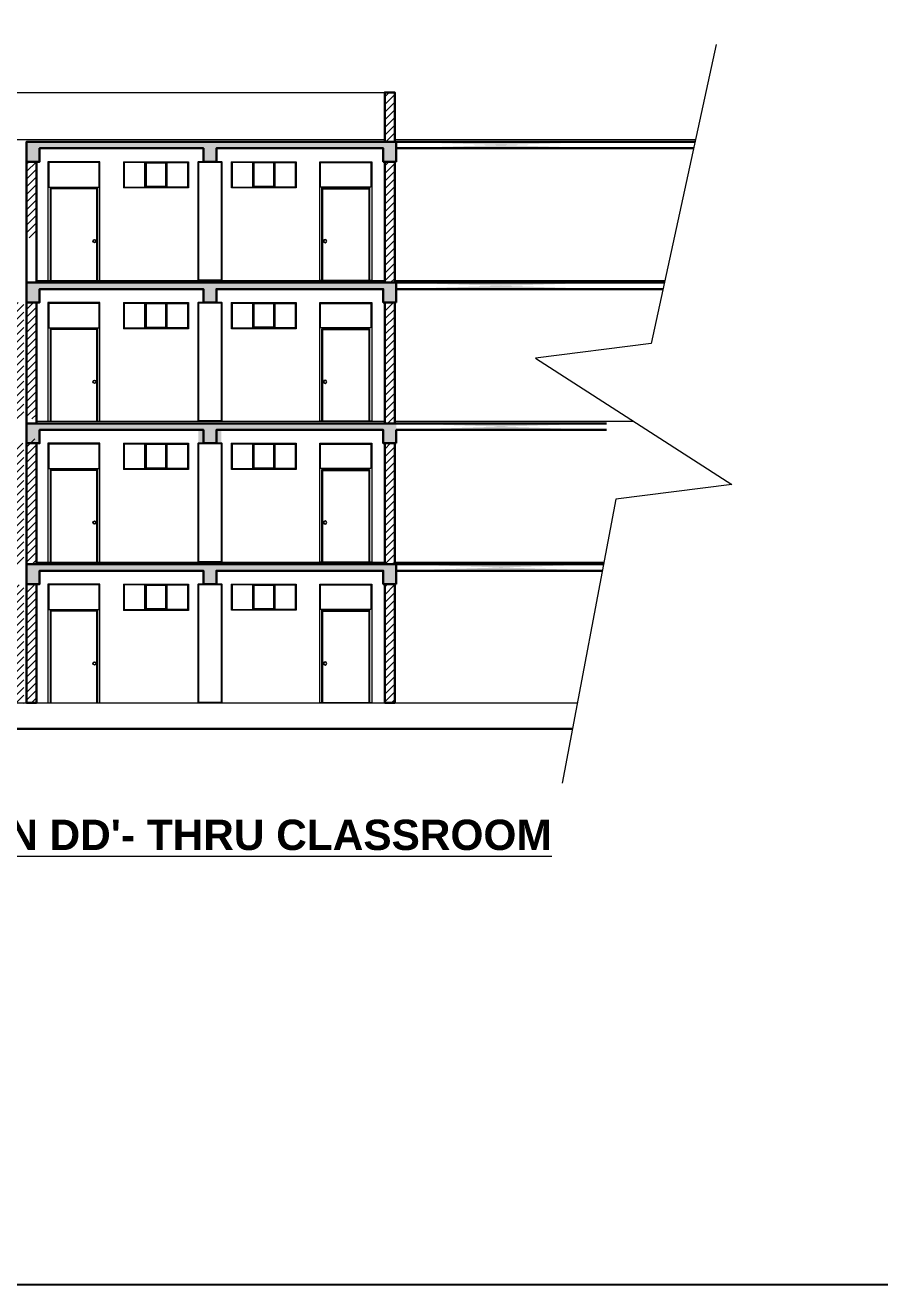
# Model space of a CAD drawing. Header units: millimetres. Extents: x 3614 to 12428, y -844 to 6844.
# Drawn here: x 5738.77 to 5758.49, y -606.44 to -577.37 of the extents above; entities that cross this region are included whole.
import ezdxf

# ---------------------------------------------------------------- set-up
doc = ezdxf.new("R2010")
doc.units = ezdxf.units.MM
doc.header["$LTSCALE"] = 40
doc.header["$MEASUREMENT"] = 0
doc.linetypes.add('DASHED', pattern=[0.75, 0.5, -0.25])
for name, color, linetype, lineweight in [('Beam', 254, 'CONTINUOUS', 25), ('Column Hatch', 253, 'CONTINUOUS', 13), ('Door', 54, 'CONTINUOUS', 18), ('E6', 254, 'CONTINUOUS', 15), ('FLOOR FINISH', 10, 'CONTINUOUS', 15), ('Hatch', 42, 'CONTINUOUS', 15), ('LINE', 22, 'CONTINUOUS', 13), ('TEXT', 7, 'CONTINUOUS', 20), ('Ventilator', 6, 'DASHED', 18), ('Wall', 7, 'CONTINUOUS', 30)]:
    doc.layers.add(name, color=color, linetype=linetype, lineweight=lineweight)
doc.styles.add('DIM', font='arial.ttf')

# ---------------------------------------------------------------- blocks, each defined once
blk = doc.blocks.new('DOOOR CLASSSSS')
at = {"layer": 'Door', "linetype": 'Continuous', "ltscale": 0.05}
blk.add_line((4913.247, -808.074), (4914.447, -808.074), dxfattribs=at)
for points in [[(4914.447, -808.074), (4914.447, -805.334), (4913.247, -805.334), (4913.247, -808.074)], [(4914.397, -808.074), (4914.397, -805.939), (4913.297, -805.939), (4913.297, -808.074)], [(4914.377, -808.074), (4914.377, -805.959), (4913.317, -805.959), (4913.317, -808.074)]]:
    blk.add_lwpolyline(points, dxfattribs=at)
blk.add_lwpolyline([(4913.267, -805.919), (4914.427, -805.919), (4914.427, -805.354), (4913.267, -805.354)], close=True, dxfattribs=at)
at = {"layer": 'Door'}
for radius in [0.0385, 0.0308]:
    blk.add_circle((4914.323, -807.165), radius, dxfattribs=at)
blk = doc.blocks.new('FFVF')
at = {"layer": 'Ventilator'}
for p, q in [((5485.841, -590.27), (5485.841, -590.875)), ((5485.841, -590.27), (5487.32, -590.27)), ((5485.844, -590.27), (5487.341, -590.27)), ((5486.337, -590.855), (5486.337, -590.29)), ((5486.351, -590.279), (5486.839, -590.279)), ((5486.351, -590.863), (5486.351, -590.279)), ((5486.819, -590.3), (5486.371, -590.3)), ((5486.371, -590.843), (5486.371, -590.3)), ((5486.819, -590.843), (5486.819, -590.3)), ((5486.839, -590.863), (5486.839, -590.279)), ((5487.341, -590.27), (5487.341, -590.875)), ((5487.341, -590.875), (5485.844, -590.875)), ((5486.839, -590.863), (5486.351, -590.863)), ((5486.819, -590.843), (5486.371, -590.843))]:
    blk.add_line(p, q, dxfattribs=at)
for points in [[(5486.337, -590.29), (5485.861, -590.29), (5485.861, -590.855), (5486.337, -590.855)], [(5486.853, -590.29), (5487.318, -590.29), (5487.318, -590.855), (5486.853, -590.855)]]:
    blk.add_lwpolyline(points, close=True, dxfattribs=at)

msp = doc.modelspace()

# ---------------------------------------------------------------- hatches: boundary and pattern name
at = {"layer": 'Column Hatch', "ltscale": 0.05}
h = msp.add_hatch(dxfattribs=at)
h.set_pattern_fill('ANSI31', color=256)
h.set_pattern_definition([(45, (-361.64997, -119.25054), (-0.0883883476, 0.0883883476), [])])
h.paths.add_polyline_path([(5739.0333, -589.8098), (5738.8033, -589.8098), (5738.8033, -586.9182), (5739.0333, -586.9182)])
h.paths.add_polyline_path([(5738.7413, -589.8098), (5738.5113, -589.8098), (5738.5113, -587.0198), (5738.7413, -587.0198)])
h.paths.add_polyline_path([(5739.0333, -593.0257), (5738.8033, -593.0257), (5738.8033, -590.2857), (5739.0333, -590.2857)])
h.paths.add_polyline_path([(5738.7413, -593.0257), (5738.5113, -593.0257), (5738.5113, -590.2857), (5738.7413, -590.2857)])
h.paths.add_polyline_path([(5747.2983, -593.0257), (5747.0683, -593.0257), (5747.0683, -590.2857), (5747.2983, -590.2857)])
h.paths.add_polyline_path([(5747.2983, -586.5598), (5747.0683, -586.5598), (5747.0683, -583.7698), (5747.2983, -583.7698)])
h.paths.add_polyline_path([(5747.2983, -589.8098), (5747.0683, -589.8098), (5747.0683, -587.0198), (5747.2983, -587.0198)])
h.paths.add_polyline_path([(5747.2983, -583.3098), (5747.0683, -583.3098), (5747.0683, -580.5198), (5747.2983, -580.5198)])
h.paths.add_polyline_path([(5747.2983, -580.0598), (5747.0683, -580.0598), (5747.0683, -578.9198), (5747.2983, -578.9198)])
h.paths.add_polyline_path([(5739.0333, -582.2757), (5738.8033, -582.2757), (5738.8033, -580.5198), (5739.0333, -580.5198)])
h.paths.add_polyline_path([(5739.0333, -586.4582), (5738.8033, -586.4582), (5738.8033, -583.7698), (5739.0333, -583.7698)])
h.paths.add_polyline_path([(5738.7413, -586.4582), (5738.5113, -586.4582), (5738.5113, -583.7698), (5738.7413, -583.7698)])
h.paths.add_polyline_path([(5730.4763, -586.5598), (5730.2463, -586.5598), (5730.2463, -583.7698), (5730.4763, -583.7698)])
h.paths.add_polyline_path([(5730.4763, -589.8098), (5730.2463, -589.8098), (5730.2463, -587.0198), (5730.4763, -587.0198)])
h.paths.add_polyline_path([(5730.4763, -593.0257), (5730.2463, -593.0257), (5730.2463, -590.2857), (5730.4763, -590.2857)])
h.paths.add_polyline_path([(5726.3263, -590.8909), (5726.0963, -590.8909), (5726.0963, -593.0257), (5726.3263, -593.0257)])
h.paths.add_polyline_path([(5726.3263, -587.625), (5726.0963, -587.625), (5726.0963, -589.8098), (5726.3263, -589.8098)])
h.paths.add_polyline_path([(5726.3263, -584.3698), (5726.0963, -584.3698), (5726.0963, -586.5598), (5726.3263, -586.5598)])
h.paths.add_polyline_path([(5730.4763, -583.3098), (5730.2463, -583.3098), (5730.2463, -580.1698), (5730.4763, -580.1698)])
h.paths.add_polyline_path([(5726.3263, -581.1198), (5726.0963, -581.1198), (5726.0963, -583.3098), (5726.3263, -583.3098)])
h.paths.add_polyline_path([(5726.3263, -580.0098), (5726.0963, -580.0098), (5726.0963, -578.9198), (5726.3263, -578.9198)])
at = {"layer": 'Hatch', "ltscale": 0.05}
h = msp.add_hatch(dxfattribs=at)
h.set_pattern_fill('AR-CONC', color=256, scale=0.02)
h.set_pattern_definition([(50, (-361.64997, -109.83462), (0.1434520365, -0.012550427), [0.015, -0.165]), (355, (-361.64997, -109.83462), (-0.0277502667, 0.1504384267), [0.012, -0.132]), (100.4514445, (-361.63801, -109.83566), (0.1157017693, 0.1378879982), [0.0127480384, -0.1402284224]), (46.1842, (-361.64997, -109.79462), (0.213448266, -0.033103856), [0.0225, -0.2475]), (96.6356355, (-361.63218, -109.79737), (0.186932389, 0.19482372), [0.0191220684, -0.210342752]), (351.184164, (-361.64997, -109.79462), (0.186932389, 0.19482372), [0.018, -0.198]), (21, (-361.62997, -109.80462), (0.1193814104, -0.0805237781), [0.015, -0.165]), (326, (-361.62997, -109.80462), (0.0486630664, 0.145030009), [0.012, -0.132]), (71.4514447, (-361.62002, -109.81133), (0.1680444753, 0.0645062306), [0.012748038, -0.1402284224]), (37.5, (-361.649966, -109.834616), (0.00243197106, 0.06657877077), [0, -0.1304, 0, -0.134, 0, -0.1325]), (7.5, (-361.649966, -109.834616), (0.0526139075, 0.0788823424), [0, -0.0764, 0, -0.1274, 0, -0.0505]), (327.5, (-361.694566, -109.834616), (0.10676448723, -0.00451097435), [0, -0.05, 0, -0.156, 0, -0.207]), (317.5, (-361.71457, -109.83462), (0.1166372339, 0.0200209965), [0, -0.065, 0, -0.1036, 0, -0.147])])
h.paths.add_polyline_path([(5747.3333, -580.5198), (5747.0333, -580.5198), (5747.0333, -580.2098), (5743.1833, -580.2098), (5743.1833, -580.5198), (5742.8833, -580.5198), (5742.8833, -580.2098), (5739.1033, -580.2098), (5739.1033, -580.5198), (5738.8033, -580.5198), (5738.8033, -580.0598), (5739.1033, -580.0598), (5747.3333, -580.0598)])
edge = h.paths.add_edge_path()
edge.add_line((5747.3333, -580.2098), (5752.1526, -580.2098))
edge.add_line((5747.3333, -580.0598), (5752.1861, -580.0598))
h = msp.add_hatch(dxfattribs=at)
h.set_pattern_fill('AR-CONC', color=256, scale=0.02)
h.set_pattern_definition([(50, (-361.64997, -113.08462), (0.1434520365, -0.012550427), [0.015, -0.165]), (355, (-361.64997, -113.08462), (-0.0277502667, 0.1504384267), [0.012, -0.132]), (100.4514445, (-361.63801, -113.08566), (0.1157017693, 0.1378879982), [0.0127480384, -0.1402284224]), (46.1842, (-361.64997, -113.04462), (0.213448266, -0.033103856), [0.0225, -0.2475]), (96.6356355, (-361.63218, -113.04737), (0.186932389, 0.19482372), [0.0191220684, -0.210342752]), (351.184164, (-361.64997, -113.04462), (0.186932389, 0.19482372), [0.018, -0.198]), (21, (-361.62997, -113.05462), (0.1193814104, -0.0805237781), [0.015, -0.165]), (326, (-361.62997, -113.05462), (0.0486630664, 0.145030009), [0.012, -0.132]), (71.4514447, (-361.62002, -113.06133), (0.1680444753, 0.0645062306), [0.012748038, -0.1402284224]), (37.5, (-361.649966, -113.084616), (0.00243197106, 0.06657877077), [0, -0.1304, 0, -0.134, 0, -0.1325]), (7.5, (-361.649966, -113.084616), (0.0526139075, 0.0788823424), [0, -0.0764, 0, -0.1274, 0, -0.0505]), (327.5, (-361.694566, -113.084616), (0.10676448723, -0.00451097435), [0, -0.05, 0, -0.156, 0, -0.207]), (317.5, (-361.71457, -113.08462), (0.1166372339, 0.0200209965), [0, -0.065, 0, -0.1036, 0, -0.147])])
h.paths.add_polyline_path([(5747.3333, -583.7698), (5747.0333, -583.7698), (5747.0333, -583.4598), (5743.1833, -583.4598), (5743.1833, -583.7698), (5742.8833, -583.7698), (5742.8833, -583.4598), (5739.1033, -583.4598), (5739.1033, -583.7698), (5738.8033, -583.7698), (5738.8033, -583.3098), (5739.1033, -583.3098), (5747.3333, -583.3098)])
edge = h.paths.add_edge_path()
edge.add_line((5747.3333, -583.4598), (5752.1526, -583.4598))
edge.add_line((5747.3333, -583.3098), (5752.1861, -583.3098))
h = msp.add_hatch(dxfattribs=at)
h.set_pattern_fill('AR-CONC', color=256, scale=0.02)
h.set_pattern_definition([(50, (-361.64997, -116.33462), (0.1434520365, -0.012550427), [0.015, -0.165]), (355, (-361.64997, -116.33462), (-0.0277502667, 0.1504384267), [0.012, -0.132]), (100.4514445, (-361.63801, -116.33566), (0.1157017693, 0.1378879982), [0.0127480384, -0.1402284224]), (46.1842, (-361.64997, -116.29462), (0.213448266, -0.033103856), [0.0225, -0.2475]), (96.6356355, (-361.63218, -116.29737), (0.186932389, 0.19482372), [0.0191220684, -0.210342752]), (351.184164, (-361.64997, -116.29462), (0.186932389, 0.19482372), [0.018, -0.198]), (21, (-361.62997, -116.30462), (0.1193814104, -0.0805237781), [0.015, -0.165]), (326, (-361.62997, -116.30462), (0.0486630664, 0.145030009), [0.012, -0.132]), (71.4514447, (-361.62002, -116.31133), (0.1680444753, 0.0645062306), [0.012748038, -0.1402284224]), (37.5, (-361.649966, -116.334616), (0.00243197106, 0.06657877077), [0, -0.1304, 0, -0.134, 0, -0.1325]), (7.5, (-361.649966, -116.334616), (0.0526139075, 0.0788823424), [0, -0.0764, 0, -0.1274, 0, -0.0505]), (327.5, (-361.694566, -116.334616), (0.10676448723, -0.00451097435), [0, -0.05, 0, -0.156, 0, -0.207]), (317.5, (-361.71457, -116.33462), (0.1166372339, 0.0200209965), [0, -0.065, 0, -0.1036, 0, -0.147])])
h.paths.add_polyline_path([(5747.3333, -587.0198), (5747.0333, -587.0198), (5747.0333, -586.7098), (5743.2983, -586.7098), (5743.2983, -587.0198), (5742.7683, -587.0198), (5742.7683, -586.7098), (5739.1033, -586.7098), (5739.1033, -587.0198), (5738.8033, -587.0198), (5738.8033, -586.5598), (5739.1033, -586.5598), (5747.3333, -586.5598)])
edge = h.paths.add_edge_path()
edge.add_line((5747.3333, -586.7098), (5752.1526, -586.7098))
edge.add_line((5747.3333, -586.5598), (5752.1861, -586.5598))
h = msp.add_hatch(dxfattribs=at)
h.set_pattern_fill('AR-CONC', color=256, scale=0.02)
h.set_pattern_definition([(50, (-361.64997, -119.58462), (0.1434520365, -0.012550427), [0.015, -0.165]), (355, (-361.64997, -119.58462), (-0.0277502667, 0.1504384267), [0.012, -0.132]), (100.4514445, (-361.63801, -119.58566), (0.1157017693, 0.1378879982), [0.0127480384, -0.1402284224]), (46.1842, (-361.64997, -119.54462), (0.213448266, -0.033103856), [0.0225, -0.2475]), (96.6356355, (-361.63218, -119.54737), (0.186932389, 0.19482372), [0.0191220684, -0.210342752]), (351.184164, (-361.64997, -119.54462), (0.186932389, 0.19482372), [0.018, -0.198]), (21, (-361.62997, -119.55462), (0.1193814104, -0.0805237781), [0.015, -0.165]), (326, (-361.62997, -119.55462), (0.0486630664, 0.145030009), [0.012, -0.132]), (71.4514447, (-361.62002, -119.56133), (0.1680444753, 0.0645062306), [0.012748038, -0.1402284224]), (37.5, (-361.649966, -119.584616), (0.00243197106, 0.06657877077), [0, -0.1304, 0, -0.134, 0, -0.1325]), (7.5, (-361.649966, -119.584616), (0.0526139075, 0.0788823424), [0, -0.0764, 0, -0.1274, 0, -0.0505]), (327.5, (-361.694566, -119.584616), (0.10676448723, -0.00451097435), [0, -0.05, 0, -0.156, 0, -0.207]), (317.5, (-361.71457, -119.58462), (0.1166372339, 0.0200209965), [0, -0.065, 0, -0.1036, 0, -0.147])])
h.paths.add_polyline_path([(5747.3333, -590.2698), (5747.0333, -590.2698), (5747.0333, -589.9598), (5743.1833, -589.9598), (5743.1833, -590.2698), (5742.8833, -590.2698), (5742.8833, -589.9598), (5739.1033, -589.9598), (5739.1033, -590.2698), (5738.8033, -590.2698), (5738.8033, -589.8098), (5739.1033, -589.8098), (5747.3333, -589.8098)])
edge = h.paths.add_edge_path()
edge.add_line((5747.3333, -589.9598), (5752.1526, -589.9598))
edge.add_line((5747.3333, -589.8098), (5752.1861, -589.8098))

# ---------------------------------------------------------------- linework, layer by layer
at = {"layer": 'Beam', "color": 5, "lineweight": 30, "ltscale": 0.05}
for p, q in [((5747.3333, -580.0598), (5754.227, -580.0598)), ((5747.3333, -580.0598), (5752.1861, -580.0598)), ((5747.3333, -580.2098), (5754.1944, -580.2098)), ((5747.3333, -580.2098), (5752.1526, -580.2098)), ((5747.3333, -583.3098), (5753.521, -583.3098)), ((5747.3333, -583.4598), (5753.4884, -583.4598)), ((5747.3333, -586.5598), (5752.1861, -586.5598)), ((5747.3333, -586.7098), (5752.1861, -586.7098)), ((5747.3333, -589.8098), (5752.118, -589.8098)), ((5747.3333, -589.9598), (5752.0896, -589.9598))]:
    msp.add_line(p, q, dxfattribs=at)
at = {"layer": 'Beam', "ltscale": 0.05}
msp.add_lwpolyline([(5438.4239, -487.786), (5799.6085, -487.786), (5799.6085, -606.4426), (5438.4239, -606.4426)], close=True, dxfattribs=at)
at = {"layer": 'Beam', "color": 5, "lineweight": 30, "ltscale": 0.05}
for points in [[(5739.1033, -580.5198), (5738.8033, -580.5198), (5738.8033, -580.0598), (5739.1033, -580.0598), (5747.3333, -580.0598), (5747.3333, -580.5198)], [(5739.1033, -580.5198), (5738.8033, -580.5198), (5738.8033, -580.0598), (5739.1033, -580.0598), (5747.3333, -580.0598), (5747.3333, -580.5198)], [(5747.3333, -580.5198), (5747.0333, -580.5198), (5747.0333, -580.2098), (5743.1833, -580.2098), (5743.1833, -580.5198), (5742.8833, -580.5198), (5742.8833, -580.2098), (5739.1033, -580.2098), (5739.1033, -580.2098), (5739.1033, -580.5198), (5739.1033, -580.5198)], [(5747.3333, -580.5198), (5747.0333, -580.5198), (5747.0333, -580.2098), (5743.1833, -580.2098), (5743.1833, -580.5198), (5742.8833, -580.5198), (5742.8833, -580.2098), (5739.1033, -580.2098), (5739.1033, -580.2098), (5739.1033, -580.5198), (5739.1033, -580.5198)], [(5739.1033, -583.7698), (5738.8033, -583.7698), (5738.8033, -583.3098), (5739.1033, -583.3098), (5747.3333, -583.3098), (5747.3333, -583.7698)], [(5739.1033, -583.7698), (5738.8033, -583.7698), (5738.8033, -583.3098), (5739.1033, -583.3098), (5747.3333, -583.3098), (5747.3333, -583.7698)], [(5747.3333, -583.7698), (5747.0333, -583.7698), (5747.0333, -583.4598), (5743.1833, -583.4598), (5743.1833, -583.7698), (5742.8833, -583.7698), (5742.8833, -583.4598), (5739.1033, -583.4598), (5739.1033, -583.4598), (5739.1033, -583.7698), (5739.1033, -583.7698)], [(5747.3333, -583.7698), (5747.0333, -583.7698), (5747.0333, -583.4598), (5743.1833, -583.4598), (5743.1833, -583.7698), (5742.8833, -583.7698), (5742.8833, -583.4598), (5739.1033, -583.4598), (5739.1033, -583.4598), (5739.1033, -583.7698), (5739.1033, -583.7698)], [(5739.1033, -587.0198), (5738.8033, -587.0198), (5738.8033, -586.5598), (5739.1033, -586.5598), (5747.3333, -586.5598)], [(5747.3333, -587.0198), (5747.0333, -587.0198), (5747.0333, -586.7098), (5743.1833, -586.7098), (5743.1833, -587.0198), (5742.8833, -587.0198), (5742.8833, -586.7098), (5739.1033, -586.7098), (5739.1033, -586.7098), (5739.1033, -587.0198), (5739.1033, -587.0198)], [(5747.3333, -586.7098), (5747.3333, -587.0198)], [(5739.1033, -590.2698), (5738.8033, -590.2698), (5738.8033, -589.8098), (5739.1033, -589.8098), (5747.3333, -589.8098), (5747.3333, -590.2698)], [(5747.3333, -590.2698), (5747.0333, -590.2698), (5747.0333, -589.9598), (5743.1833, -589.9598), (5743.1833, -590.2698), (5742.8833, -590.2698), (5742.8833, -589.9598), (5739.1033, -589.9598), (5739.1033, -589.9598), (5739.1033, -590.2698), (5739.1033, -590.2698)]]:
    msp.add_lwpolyline(points, dxfattribs=at)
at = {"layer": 'E6', "lineweight": 25, "ltscale": 0.05}
for points in [[(5743.2983, -583.2598), (5742.7683, -583.2598), (5742.7683, -580.5198), (5743.2983, -580.5198)], [(5743.2983, -586.5098), (5742.7683, -586.5098), (5742.7683, -583.7698), (5743.2983, -583.7698)], [(5743.2983, -589.7598), (5742.7683, -589.7598), (5742.7683, -587.0198), (5743.2983, -587.0198)], [(5743.2983, -593.0098), (5742.7683, -593.0098), (5742.7683, -590.2698), (5743.2983, -590.2698)]]:
    msp.add_lwpolyline(points, close=True, dxfattribs=at)
at = {"layer": 'FLOOR FINISH', "ltscale": 0.05}
for p, q in [((5726.3263, -578.9198), (5747.0683, -578.9198)), ((5726.3263, -580.0098), (5747.0683, -580.0098)), ((5747.2983, -580.0098), (5754.2378, -580.0098)), ((5739.0333, -583.2598), (5747.0683, -583.2598)), ((5739.0333, -583.2598), (5747.0683, -583.2598)), ((5747.2983, -583.2598), (5753.5319, -583.2598)), ((5747.2983, -583.2598), (5753.5319, -583.2598)), ((5739.0291, -586.5098), (5747.0683, -586.5098)), ((5739.0291, -586.5098), (5747.0683, -586.5098)), ((5747.2983, -586.5098), (5752.8093, -586.5098)), ((5747.2983, -586.5098), (5752.8093, -586.5098)), ((5739.0333, -589.7598), (5747.0683, -589.7598)), ((5747.2983, -589.7598), (5752.1275, -589.7598)), ((5726.0963, -593.0098), (5751.5128, -593.0098))]:
    msp.add_line(p, q, dxfattribs=at)
at = {"layer": 'LINE', "linetype": 'Continuous', "ltscale": 0.05}
msp.add_lwpolyline([(5754.7141, -577.817), (5753.2163, -584.7128), (5750.5442, -585.0522), (5755.0743, -587.9674), (5752.4022, -588.3067), (5751.162, -594.8646)], dxfattribs=at)
at = {"layer": 'Wall', "ltscale": 0.05}
msp.add_line((5723.9643, -593.6098), (5751.3993, -593.6098), dxfattribs=at)
for points in [[(5747.2983, -580.0598), (5747.0683, -580.0598), (5747.0683, -578.9198), (5747.2983, -578.9198)], [(5739.0333, -583.3098), (5738.8033, -583.3098), (5738.8033, -580.5198), (5739.0333, -580.5198)], [(5747.2983, -583.3098), (5747.0683, -583.3098), (5747.0683, -580.5198), (5747.2983, -580.5198)], [(5739.0333, -586.5598), (5738.8033, -586.5598), (5738.8033, -583.7698), (5739.0333, -583.7698)], [(5747.2983, -586.5598), (5747.0683, -586.5598), (5747.0683, -583.7698), (5747.2983, -583.7698)], [(5739.0333, -589.8098), (5738.8033, -589.8098), (5738.8033, -587.0198), (5739.0333, -587.0198)], [(5747.2983, -589.8098), (5747.0683, -589.8098), (5747.0683, -587.0198), (5747.2983, -587.0198)], [(5739.0333, -593.0098), (5738.8033, -593.0098), (5738.8033, -590.2698), (5739.0333, -590.2698)], [(5747.2983, -593.0098), (5747.0683, -593.0098), (5747.0683, -590.2698), (5747.2983, -590.2698)]]:
    msp.add_lwpolyline(points, close=True, dxfattribs=at)

# ---------------------------------------------------------------- block references
at = {"layer": 'Door', "linetype": 'Continuous'}
for p in [(826.051, 224.8143), (826.051, 221.5643), (826.051, 218.3143), (826.051, 215.0643)]:
    msp.add_blockref('DOOOR CLASSSSS', p, dxfattribs=at)
at = {"layer": 'Door', "linetype": 'Continuous', "xscale": -1}
for p in [(10660.0157, 224.8143), (10660.0157, 221.5643), (10660.0157, 218.3143), (10660.0157, 215.0643)]:
    msp.add_blockref('DOOOR CLASSSSS', p, dxfattribs=at)
at = {"layer": 'Ventilator'}
for p in [(255.1971, 9.7498), (257.6871, 9.75), (255.1971, 6.4998), (257.6871, 6.5), (255.1971, 3.2498), (257.6871, 3.25), (255.1971, -0.0002), (257.6871, 0)]:
    msp.add_blockref('FFVF', p, dxfattribs=at)

# ---------------------------------------------------------------- texts
at = {"layer": 'TEXT', "insert": (5734.7175, -595.7071), "char_height": 0.7, "attachment_point": 1, "style": 'DIM'}
msp.add_mtext_dynamic_manual_height_columns("{\\fArial|b1|i0|c0|p34;\\LSECTION DD'- THRU CLASSROOM}", width=20.540561, gutter_width=5, heights=[0], dxfattribs=at)

doc.saveas('drawing.dxf')
